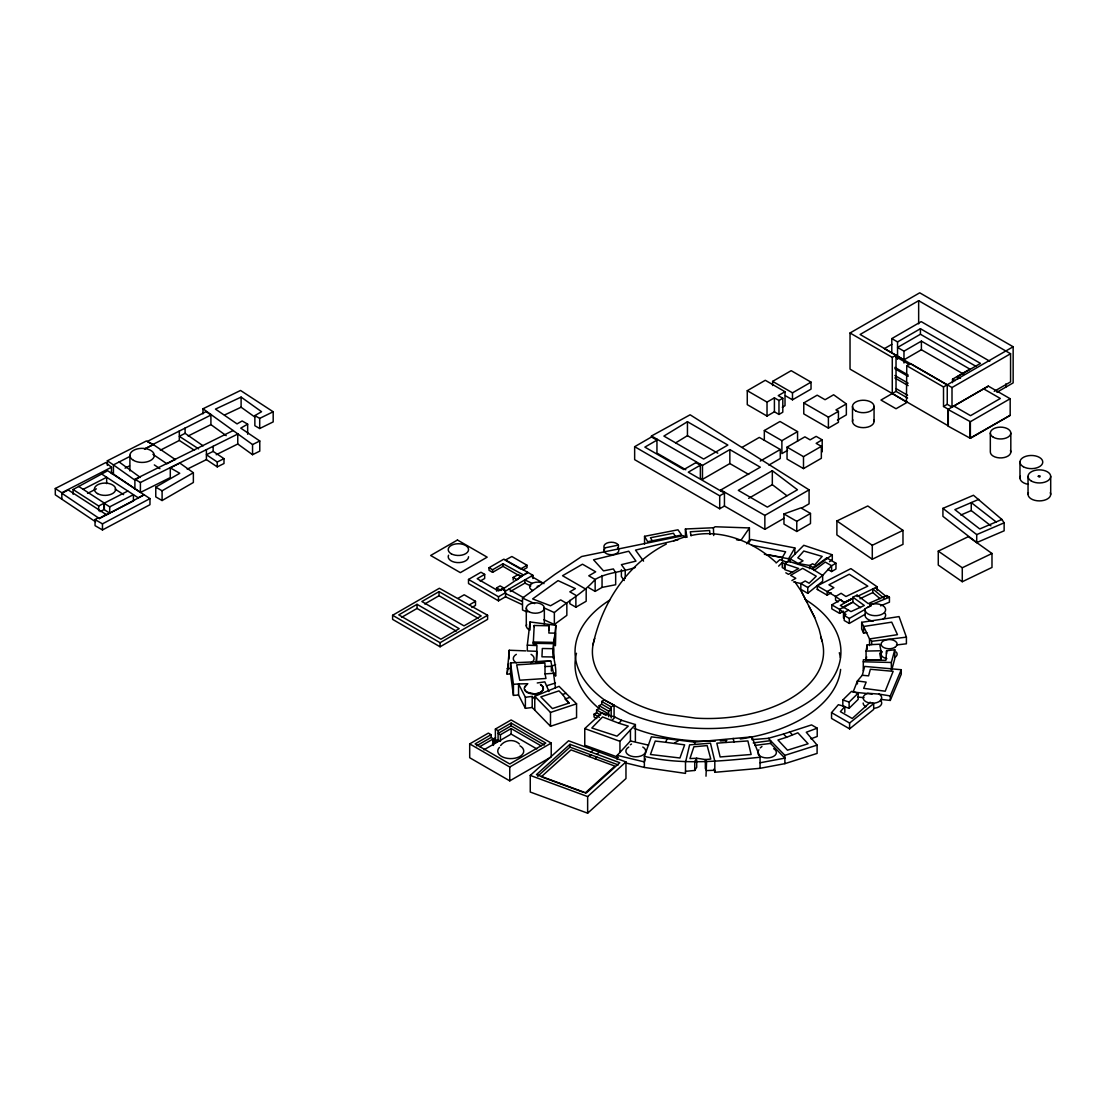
<?xml version="1.0" encoding="UTF-8"?>
<svg xmlns="http://www.w3.org/2000/svg" width="1106" height="1106" viewBox="0 0 1106 1106"><rect width="100%" height="100%" fill="white"/><g stroke="black" fill="none" stroke-linecap="round" stroke-linejoin="round"><path stroke-width="1.5" d="M545.051 673.886L544.926 663.019L516.696 664.886L519.737 680.218L545.963 678.476L545.051 673.886L553.539 673.333L555.461 687.766M536.258 661.9L536.977 645.558L527.313 645.185L527.313 650.95L536.977 651.323L536.479 662.605M554.618 673.001L555.641 676.153C556.968 664.969 551.217 654.876 553.719 643.664L533.286 643.291L534.198 625.498L549.24 625.775L549.24 630.268M549.24 625.775L548.839 633.033L555.35 633.144L555.35 645.724L555.848 625.305L530.037 621.973L527.313 645.185M553.539 658.319L553.719 642.392L555.35 633.144M555.848 625.305L553.719 644.549M863.219 670.748L863.371 659.784L885.878 660.337L886.583 650.757L894.768 649.747L894.768 658.72L891.782 669.863M534.765 710.121L534.765 696.282L559.069 686.342L576.558 703.817L576.558 717.656L550.498 726.296L532.207 707.494L525.378 708.338L518.548 695.01L513.447 695.411L510.516 673.969L507.115 674.107L509.258 650.245L525.682 650.881M507.115 674.107L508.276 664.112M508.871 659.107L509.258 650.245M871.03 605.397L865.21 608.756L865.044 610.083A10.313 5.959 0 0 0 876.851 615.613A10.313 5.959 0 0 0 885.353 608.341A10.313 5.959 0 0 0 872.067 604.083C867.256 603.89 872.938 607.125 869.869 604.733M865.238 614.024L865.044 615.572A10.313 5.959 0 0 0 873.27 621.047M706.001 776.205L706.582 761.55L705.351 759.559L696.711 758.218L689.95 758.592L693.891 746.785L707.163 745.596L710.785 759.075L705.351 759.559L705.351 768.587L706.582 770.578L714.808 770.246M866.067 651.061L867.201 644.826L879.712 644.217L880.915 650.77L880.915 659.688L866.067 659.978L866.067 651.061L880.915 650.77M866.067 659.978L866.634 656.867M593.051 644.66C601.982 602.811 627.6 563.756 666.31 544.055M891.353 669.946L891.353 662.48L894.768 649.747M872.164 694.043L853.099 692.052L857.427 680.964L862.279 675.282L864.671 666.42L901.266 669.711L901.266 674.204L890.275 700.43L880.611 699.407M714.808 772.306L714.808 761.218L710.481 743.191L689.619 744.863L685.499 762.324L685.499 773.398L644.369 767.44L644.369 756.366L651.365 736.845L694.402 742.098L751.914 736.859L760.057 757.237L760.057 768.311L714.808 772.306L714.02 769.016M645.434 758.923L644.369 761.91L617.217 755.357L617.217 759.518M665.757 742.306L684.655 744.85L679.941 757.997L650.452 754.486L655.25 741.061L665.757 742.306L667.042 738.711M890.275 700.43L890.275 695.937L901.266 669.711M782.288 560.701L782.288 557.535L785.633 551.783L751.61 545.217M788.578 561.903L788.578 558.751L794.827 547.94L751.029 539.493L748.264 543.35M696.711 758.218L694.734 761.426L694.734 770.453L685.499 771.352M694.734 770.453L696.711 767.246L696.711 759.725M736.444 539.728L741.31 539.797L749.426 527.935L715.167 526.76L713.425 527.756L685.43 528.986L685.43 537.488M746.716 543.82L749.426 539.839L749.426 527.935M844.804 706.54L840.394 711.656L852.242 718.499L870.035 702.393L873.685 703.623L873.685 709.444L849.602 728.854L831.546 718.444L831.546 712.623L838.362 704.702L844.804 706.54L844.804 712.361M500.603 745.527C505.027 739.72 514.179 738.78 519.419 744.006M618.918 723.241L628.263 726.103L616.996 736.167L591.821 727.983L602.563 716.965L618.918 723.241L621.6 720.31L635.383 724.541L635.383 741.144M619.954 752.384L619.954 741.31L635.383 724.541M617.217 755.357L630.448 740.979L630.448 729.891M612.199 720.089L615.06 717.158L621.6 720.31M778.638 566.134L782.274 562.484L784.486 563.756L784.486 568.857L782.274 567.585L782.274 562.484M790.209 562.125L790.209 558.876L803.785 545.299L832.293 554.783L832.293 559.664L829.5 561.682M842.827 699.96L851.579 691.347L858.159 693.199L858.159 699.407L849.118 708.296L842.827 706.153L842.827 699.96L849.118 702.089L858.159 693.199M618.351 757.347L584.756 745.209L584.756 728.591L601.816 712.858L615.06 717.158M760.237 747.905L761.937 746.522M530.258 775.417L568.581 740.771L625.968 761.923L625.968 778.541L587.645 813.187L530.258 792.034L530.258 775.417L587.645 796.569L625.968 761.923M569.949 744.338L536.451 774.629L586.291 793.002L619.775 762.711L569.949 744.338L569.949 747.117L537.696 776.274M541.304 776.785L571.014 749.909L614.922 766.099L585.212 792.974M590.95 752.08L593.355 749.909M589.056 756.559L590.95 754.859M596.894 754.278L599.314 752.094M595 758.757L596.894 757.043M776.122 562.995L779.951 559.608L786.933 562.249L784.486 563.756M792.532 572.272L784.928 569.714L784.928 563.908L788.136 561.101L811.942 568.733L822.657 575.41L822.657 581.217L807.767 593.328L800.841 589.318L800.841 583.512L805.209 580.982L809.094 583.235L816.242 576.212L802.652 568.36L790.61 575.314L795.795 578.3L791.91 580.553M807.767 593.328L807.767 587.507L822.657 575.41L831.601 565.747L835.97 563.231L835.97 569.037L831.601 571.553L827.786 569.355M849.602 728.854L849.602 723.048L873.685 703.623M811.942 568.733L826.721 557.88L835.97 563.231M815.399 566.949L832.293 554.783M814.071 570.447L825.242 562.069L831.601 565.747L831.601 571.553M527.064 612.047L522.516 609.973L522.516 598.07L554.88 574.401L581.659 556.512L683.149 535.677L686.024 537.336M543.737 619.65L554.355 624.489L554.355 612.586C567.71 601.028 583.622 592.83 595.152 579.475C607.139 572.217 622.001 572.161 635.162 567.516M554.355 624.489L566.839 615.365L566.839 603.461L560.701 599.908L550.539 605.77L532.622 598.913L558.046 580.622L575.341 588.627L569.825 591.821L575.88 595.305L575.88 607.208L569.825 603.724L569.825 600.323M630.379 744.753L631.512 744.048M532.871 578.507L532.871 575.286L527.645 572.272L500.921 590.41L496.594 587.908L496.594 591.129M513.17 580.069L513.17 577.456L517.124 579.751L521.659 575.936M687.448 421.718L663.89 436.082L703.651 459.045L727.872 445.054L687.448 421.718L687.448 435.667L675.669 442.856M73.107 494.244L73.107 489.502L107.669 470.755L149.974 498.599L149.974 504.695L102.471 529.954L95.047 525.654L95.047 519.571L98.406 517.622L99.416 518.576L143.835 495.059M202.992 413.838L202.992 408.764L240.541 390.473L273.182 411.764L273.182 421.898L259.703 428.52L254.864 425.727L254.864 415.593L261.569 411.709L241.108 397.095L215.449 409.109L237.057 423.888L242.145 420.957L247.661 424.137L247.661 434.271M247.661 424.137L240.762 428.133L259.772 440.99L259.772 451.124L252.555 454.69L237.762 444.004L237.762 433.87M99.416 518.299L106.273 514.331M170.296 467.838L179.836 463.096L193.37 472.732L193.37 482.479L162.098 500.534L155.766 496.884L155.766 487.138L179.753 473.285L170.296 467.838L170.296 477.585L140.407 492.46L111.001 472.442M155.766 487.138L162.098 490.788L193.37 472.732M634.65 446.7L651.489 436.981L656.95 440.133L644.867 447.114L683.812 469.594L695.895 462.626L700.361 465.197L688.278 472.179L724.444 493.055L719.702 495.806L634.65 446.7L634.65 459.654L719.702 508.76L724.444 506.023L764.854 529.345L784.016 518.285M785.011 391.718L778.237 395.616L782.799 398.257L782.799 412.206L778.97 414.432L774.407 411.791L767.025 416.063L747.269 404.658L747.269 390.695L765.297 380.284L785.011 391.718L785.011 405.681L782.301 407.243M1013.151 346.759L943.515 386.962L943.515 406.483L948.298 409.248L948.298 425.865L850.03 369.127L850.03 332.989L919.722 292.814L1013.151 346.759L1013.151 382.883L996.907 392.257M772.638 385.565L772.638 381.376L791.177 370.676L811.03 382.137L811.03 389.118L792.49 399.819L785.398 395.727M994.239 391.317L1010.566 381.888L1010.566 353.726L918.657 300.68L860.095 334.482L903.975 359.809L921.395 349.759L964.045 374.395M392.602 615.282L439.372 588.268L487.594 615.268L487.594 619.374L440.091 646.789L392.602 619.374L392.602 615.282L440.091 642.697L487.594 615.268M747.269 390.695L767.025 402.1L774.407 397.842L778.97 400.469L782.799 398.257M417.045 604.332L398.768 614.881L440.907 639.213L459.184 628.664L417.045 604.332L417.045 608.438L456.266 631.084M439.041 591.627L421.87 601.54L464.008 625.872L481.179 615.959L439.041 591.627L439.041 595.733L478.276 618.378M401.575 617.369L417.045 608.438M424.732 603.987L439.041 595.733M522.226 604.636L505.539 596.784L498.488 600.848L468.502 583.539L468.502 579.447L480.972 572.244L484.677 574.373L484.677 578.479L480.184 581.065M520.345 576.364L502.995 566.355L492.585 572.355L489.032 570.309L489.032 567.71L503.852 559.152L527.645 572.272M772.638 381.376L792.49 392.837L811.03 382.137M505.387 560.037L511.871 556.512L527.023 565.263L527.023 567.655L523.138 569.894M891.795 352.786L891.795 338.602L921.201 321.625L989.773 361.22M484.677 574.373L477.184 578.701L498.433 590.963L502.318 588.724L505.193 590.383L505.539 593.563L522.226 601.429M489.032 567.71L492.585 569.756L502.995 563.742L523.235 574.816M891.809 344.339L884.358 348.639L947.87 385.317M891.795 338.602L897.547 341.92L920.427 328.717L980.483 363.39L957.602 376.593L957.602 379.358M458.133 598.263L464.188 594.779L475.497 601.318L475.497 605.411L471.875 607.498M976.086 366.39L920.427 334.261L897.547 347.464L903.975 351.169L921.395 341.118L969.921 369.141L952.515 379.192L952.515 382.648M846.353 403.911L835.942 409.925L838.431 411.363L838.431 422.326L828.408 428.119L803.772 413.893L803.772 402.93L817.196 395.174L825.062 399.722L833.62 394.773L846.353 403.911L846.353 414.874L837.436 420.031M505.387 560.258L520.553 569.009L527.023 565.263M651.489 436.981L651.489 435.985L702.476 465.419L729.849 449.603L760.306 467.188L720.836 489.972L720.836 490.981M764.329 440.257L764.329 430.538L780.007 421.483L797.564 431.617L797.564 441.335M850.03 332.989L892.279 357.39L896.026 355.22L896.026 391.358L880.97 400.054L896.026 408.75L907.349 402.211M513.17 577.456L518.202 574.553L521.659 576.544M496.594 587.908L500.092 585.89L504.212 588.268M742.181 447.308L759.324 437.409L780.283 449.506L780.283 458.478L768.864 465.087M469.456 604.802L475.497 601.318M524.7 574.581L527.645 572.88M502.318 588.724L505.193 591.268L532.871 575.286M468.502 579.447L498.488 596.756L505.539 592.678L505.539 596.784M700.361 464.202L700.361 478.151L702.476 479.368L729.849 463.566L748.707 474.446M510.281 591.544L524.866 583.125L530.825 585.959M892.279 357.39L892.279 393.515L906.436 402.072L906.768 365.754L910.515 363.584L952.003 387.542L1010.566 353.726M764.329 430.538L781.887 440.672L797.564 431.617M803.772 402.93L828.408 417.156L838.431 411.363M760.292 461.064L780.283 449.506M822.2 439.856L816.159 443.354L821.343 446.34L821.343 458.299L803.495 468.598L787.043 459.101L787.043 447.142L804.892 436.842L810.117 439.856L816.159 436.372L822.2 439.856L822.2 451.829M787.583 450.336L781.887 453.626L781.887 440.672M772.32 470.714L738.31 490.345L767.384 507.129L797.454 489.764L772.32 470.714L772.32 484.677L786.864 495.695M787.043 447.142L803.495 456.64L821.343 446.34M748.665 498.336L772.32 484.677M588.765 587.701L595.152 591.392L602.051 587.397L615.669 584.742L615.669 572.825L613.401 568.94L603.503 570.876L593.563 559.788L628.747 551.23L635.964 561.115L621.392 564.654L625.236 569.922L625.236 578.438M575.88 607.208L586.18 601.263L586.18 589.36L562.539 575.714L582.489 564.198L595.678 571.816L588.765 575.797L595.152 579.475L595.152 591.392M943.515 406.483L947.248 404.312L952.003 407.063L988.308 386.105L1010.179 398.727L1010.179 415.344L970.363 438.322L947.966 426.059L947.966 409.441L988.349 386.132M720.836 489.972L764.854 515.396L809.08 489.861L690.116 414.791L651.489 435.985M801.698 508.069L809.08 503.811L809.08 489.861M783.96 513.944L796.776 521.341L810.491 513.433L810.491 523.567L796.776 531.474L783.96 524.092L783.96 513.944L800.896 507.889L810.491 513.433M947.966 409.441L970.363 421.704L1010.179 398.727M495.377 740.688L495.377 729.061L511.152 719.951L551.217 743.08L551.217 756.933L509.755 780.864L469.691 757.734L469.691 743.896L488.382 733.098L491.092 734.66L491.092 737.439L476.562 745.817M491.092 734.66L475.11 743.896L509.755 763.97L545.797 743.08L511.152 723.089L498.087 730.624L495.377 729.061M544.346 745.015L511.152 725.854L498.087 733.389L500.424 734.743L511.152 728.55L541.124 745.859M479.783 746.661L493.428 738.78L493.428 745.43M492.986 739.306L495.571 737.813M798.338 563.562L803.039 560.853L797.813 557.825L803.799 551.023L822.187 556.415L814.652 564.972L812.592 563.784L809.661 565.47L798.338 563.562L790.209 558.876M492.585 741.2L495.377 739.582L498.087 741.144L498.087 730.624M492.488 743.273L498.087 740.038L500.424 741.393L500.424 734.743M495.294 742.762L498.087 741.144M483.875 749.84L511.152 734.094L536.839 748.928M608.618 713.923L599.162 708.476L599.162 705.697L608.618 711.158L611.176 709.679L601.733 704.218L601.733 701.453L604.305 699.974L614.079 705.241L614.079 716.315M599.162 705.697L601.733 704.218M600.655 715.057L596.604 712.72L596.604 709.955L599.162 708.476M596.728 718.527L594.033 716.978L594.033 714.2L596.604 712.72M601.733 701.453L611.176 706.914L614.079 705.241M469.691 743.896L509.755 767.025L551.217 743.08M877.21 590.452L877.21 586.844L850.887 568.622L817.279 585.848L817.279 589.443L827.164 595.152L831.242 592.788M838.127 601.913L835.542 600.116L835.542 596.521L841.099 593.3L845.966 596.521L867.823 586.152L849.242 574.249L828.933 584.811L833.883 587.673L827.164 591.558L827.164 595.152M843.408 611.176L839.62 613.374L831.809 608.853L831.809 604.871L840.726 599.715L844.403 602.646L852.892 598.567M880.542 605.839L889.431 602.176L889.431 597.199L886.625 595.567L868.265 603.627L857.095 595.152L852.892 597.185L864.311 605.494L850.984 611.604L843.408 607.194L839.62 609.378L831.809 604.871M843.131 607.802L852.892 602.162L852.892 597.185M848.482 610.166L843.491 613.042L843.491 618.033M865.21 608.756L865.21 614.245L849.297 623.425L844.21 620.494L844.21 615.503L845.993 614.48L839.62 609.378L839.62 613.374M844.21 615.503L849.297 618.448L865.21 609.268M871.03 605.894L867.477 607.443M674.48 743.011L678.42 740.743M95.047 519.571L102.471 523.857L149.974 498.599M95.6 521.811L55.3 494.824L55.3 488.506L105.761 462.571L111.485 467.23L111.485 473.548M55.3 488.506L61.839 492.751L111.485 467.23M106.273 514.608L68.254 489.958L61.839 493.248L99.416 518.576M147.596 441.294L206.172 411.612L210.914 415.04L152.974 444.405L147.596 441.626M203.145 445.856L185.103 433.345L179.324 436.317L198.624 448.856M83.171 489.336L106.66 477.28L106.66 483.599M160.301 450.225L179.324 440.465L194.49 450.322M87.568 493.387L96.388 488.866M73.107 489.502L98.683 505.995L127.84 491.036M100.038 511.622L104.102 509.534L109.701 513.156L106.978 514.553M104.102 509.534L104.102 503.216L109.701 506.838L133.425 494.672L133.425 500.977L111.181 512.396M101.821 474.128L138.167 497.755L143.835 494.838M107.351 465.419L107.351 460.787L146.434 440.962L152.974 444.736L144.499 449.036L152.974 444.736M129.54 456.626L113.434 464.907L107.351 460.787M125.061 468.142L129.54 465.875M188.144 435.985L210.914 424.621L226.205 435.653M134.891 489.281L134.891 479.313L140.407 482.493L237.762 434.036M213.14 451.386L206.407 454.746L217.26 462.004L217.26 466.884L223.993 463.525L223.993 458.658L213.14 451.386L213.14 446.299M187.218 469.165L206.407 459.612L217.26 466.884M216.223 454.732L237.762 444.004M217.26 462.004L223.993 458.658M134.891 479.313L233.145 430.538M152.918 454.317L166.951 463.787L175.398 459.267M136.245 479.465L140.338 476.617M202.992 408.764L252.555 444.557L259.772 440.99M254.864 415.593L259.703 418.386L273.182 411.764M786.56 737.301L797.855 732.808L808.085 743.771L787.486 750.186L777.96 739.983L786.56 737.301L783.504 734.025L768.283 738.324L751.914 739.638L751.914 736.859M836.883 520.967L867.781 505.981L902.98 530.382L902.98 544.346L872.288 559.235L836.883 534.931L836.883 520.967L872.288 545.286L872.288 559.235M872.288 545.286L902.98 530.382M938.275 551.134L968.4 536.645L991.985 553.484L991.985 567.447L962.275 581.728L938.275 565.083L938.275 551.134L962.275 567.765L962.275 581.728M844.403 602.258L852.892 598.18L840.339 605.424L843.408 607.194M877.21 586.844L857.095 596.535L857.095 595.152M844.403 606.254L852.892 602.162L860.509 607.706M859.956 598.761L872.8 592.567L872.8 588.917L883.805 598.139L883.805 596.811M962.275 567.765L991.985 553.484M224.504 415.013L241.108 407.229L254.753 416.976M942.92 508.373L973.46 495.267L1001.898 519.461L1004.137 522.834L1004.137 530.811L976.709 542.59L942.92 516.336L942.92 508.373L976.709 534.613L976.709 542.59M978.755 499.373L954.865 509.631L979.75 528.958L1001.898 519.461M960.824 515.05L971.248 510.571L990.893 525.834M976.709 534.613L1004.137 522.834M869.869 605.231L889.431 597.199M783.504 734.025L811.555 724.9L817.21 728.163L817.21 736.472L810.961 738.808M817.21 728.163L806.274 732.255L817.099 745.112L817.099 753.421L784.887 763.652L760.057 768.311M673.637 540.806L685.831 536.521M562.539 694.485L569.023 703.07L552.419 708.573L540.82 696.877L558.959 690.877L562.539 694.485L566.009 693.324M570.088 697.305L564.972 699.006L569.023 703.07M534.765 696.282L550.498 712.444L576.558 703.817M768.283 738.324L784.887 755.343L817.099 745.112M546.53 685.789L555.461 683.01M555.641 664.858L551.369 666.075L551.369 671.052M678.033 539.783L635.521 550.111L643.554 561.143M872.44 703.236A9.277 5.35 0 0 0 881.012 699.932A9.277 5.35 0 0 0 878.993 694.098L867.809 693.241A9.277 5.35 0 0 0 863.247 698.577A9.277 5.35 0 0 0 870.035 703.057L870.035 702.393M644.549 536.327L647.674 541.677L681.683 535.014L677.964 529.802L644.549 536.327L644.549 544.014M604.346 551.853L604.346 547.982L618.406 545.092L618.406 548.977M760.057 762.781L784.887 758.122L770.55 743.412L770.55 740.647L753.214 742.9M690.932 535.567C721.25 528.599 753.089 541.567 775.43 561.917M817.279 589.443L817.97 589.346M866.897 632.632L863.592 633.13L861.671 628.968L861.671 622.319L899.04 616.595L906.408 637.153L906.408 643.789L896.482 644.978M537.253 682.969L544.829 681.863L549.018 691.527M754.79 745.458L770.55 743.412M513.447 695.411L513.447 684.324L518.548 683.923L525.378 697.264L532.207 696.421L534.765 699.047M861.671 622.319L869.537 638.95L871.666 641.3L906.408 637.153M760.057 757.237C721.513 761.108 682.526 765.393 644.369 756.366M726.089 742.458L716.826 743.191L720.13 756.96L751.14 754.486L747.891 740.937L726.089 742.458L725.398 739.624M536.258 661.678L550.788 661.125L553.539 673.333M510.516 673.969L510.516 662.895L550.788 661.125M545.341 666.531L551.369 666.31M507.115 668.563L510.516 668.439M527.852 683.729L518.548 683.923L518.548 695.01M553.083 656.964L541.954 656.812L542.327 648.503L553.442 648.71L553.442 658.388M553.719 642.392L533.286 642.005L533.286 644.176L536.687 644.231M863.219 661.775L891.353 662.48M737.937 539.756L741.31 539.852M862.279 675.282L868.583 675.849L870.353 669.268L893.15 671.328L885.215 691.209L863.675 688.333L866.15 682.125L857.427 680.964L857.427 683.95M890.275 695.937L878.993 694.098M857.786 697.029L864.049 697.679M764.357 554.3L788.578 558.751M767.813 554.659L782.384 557.465M793.527 581.922L800.841 583.512L807.767 587.507M630.448 740.979L648.586 745.154M625.208 762.822L644.369 767.44M784.928 563.908L798.615 568.498L788.495 574.346L785.813 572.797M532.857 590.507L532.58 590.41A8.129 4.687 0 0 1 531.461 583.816A8.129 4.687 0 0 1 542.894 583.166M584.756 728.591L619.954 741.31M569.949 747.117L618.254 764.923M542.88 777.366L583.65 792.394M538.705 586.235L537.322 586.235L537.502 587.106M522.516 598.07L534.64 603.6M543.737 607.747L554.355 612.586M532.304 583.456L524.866 579.917L524.866 583.125M983.593 388.814L1000.336 398.478L970.543 415.676L953.801 406.013M957.602 376.593L960.478 378.252M952.515 379.192L955.059 380.671M1010.179 415.344L970.073 438.156L970.073 421.538M894.699 356.049L909.464 364.579M906.768 365.754L943.515 386.962M894.878 367.386L908.137 375.045M894.878 368.713L908.137 376.372M894.878 375.528L908.137 383.188M894.878 377.962L908.137 385.621M896.026 388.593L907.611 395.284M896.026 391.358L907.611 398.049M687.448 435.667L717.766 453.17M685.803 469.746L656.95 453.101L656.95 439.137M817.279 585.848L835.652 596.452M831.546 712.623L849.602 723.048M531.212 576.254L544 583.636M508.829 589.18L523.622 597.724M596.604 709.955L606.047 715.402M594.033 714.2L599.438 717.324M491.092 737.439L493.428 738.78M115.135 489.101L123.596 494.603M78.567 486.35L104.337 503.092L104.337 509.41M154.315 464.907L159.928 468.695M152.974 444.349L175.398 459.598M835.542 596.521L844.403 602.646M134.891 480.142L113.434 464.907L113.434 474.045M140.338 477.446L119.075 461.935M996.133 521.935L971.248 502.594L971.248 510.571M872.8 592.567L880.141 598.719M789.518 731.757L792.159 734.578M624.282 580.512L621.392 576.572L621.392 569.756M794.882 581.839L801.421 591.489L806.758 601.927M674.992 535.843L673.471 533.244L650.466 537.737L652.25 540.779M808.928 606.268L814.693 617.535L819.131 629.328L822.173 641.508M801.421 591.489L814.693 617.535M733.167 738.366L734.052 742.057M694.402 742.098L694.955 744.435M691.056 535.691L690.282 531.792L709.623 530.521L709.997 534.447M685.43 528.986L687.061 537.281M879.712 653.134L880.915 659.688M510.516 662.895L513.447 684.324M713.425 527.756L713.688 535.525M1050.7 476.41L1050.7 494.354M1028.041 476.41L1028.041 494.354M1019.967 462.059L1019.967 477.999M1010.815 433.054L1010.815 452.008M1005.81 383.934L1005.81 387.128M990.326 433.054L990.326 452.008A10.244 5.917 0 0 0 1001.898 457.87A10.244 5.917 0 0 0 1010.455 450.474M970.363 421.704L970.363 438.322M952.003 387.542L952.003 407.063M947.248 384.805L947.248 404.312M921.395 341.118L921.395 349.759M920.427 328.717L920.427 334.261M918.657 300.68L918.657 323.864M903.975 351.169L903.975 363.003M897.547 341.92L897.547 359.298M886.625 595.567L886.625 596.894L875.523 587.659M886.583 650.757L886.583 653.743M874.058 406.469L874.058 421.414M871.666 641.3L871.666 644.618M869.537 645.586L869.537 638.95L897.464 634.664L891.713 622.166L863.592 626.494L863.592 633.13M867.201 644.826L867.201 649.291M852.491 406.469L852.491 421.414M849.297 618.448L849.297 623.425M849.118 702.089L849.118 708.296M828.408 417.156L828.408 428.119M826.721 557.88L826.721 558.82M814.057 567.06L814.057 568L809.661 565.47L809.661 568.719M803.495 456.64L803.495 468.598M796.776 521.341L796.776 531.474M794.827 547.94L794.827 554.258M792.49 392.837L792.49 399.819M784.887 755.343L784.887 763.652M778.97 400.469L778.97 414.432M774.407 397.842L774.407 411.791M767.025 402.1L767.025 416.063M764.854 515.396L764.854 529.345M729.849 449.603L729.849 463.566M724.444 492.059L724.444 506.023M719.702 495.806L719.702 508.76M702.476 465.419L702.476 479.368M695.895 461.617L695.895 462.626M611.176 706.914L611.176 717.988M608.618 711.158L608.618 716.702M602.051 575.493L602.051 587.397M587.645 796.569L587.645 813.187M550.498 712.444L550.498 726.296M544.346 608.024L544.346 624.282M534.198 625.498L534.198 626.77M532.207 696.421L532.207 707.494M530.037 621.973L530.037 630.047M526.29 608.024L526.29 625.913M525.378 697.264L525.378 708.338M511.152 723.089L511.152 725.854M511.152 728.55L511.152 734.094M509.755 767.025L509.755 780.864M505.193 590.383L505.193 591.268M502.995 563.742L502.995 566.355M500.921 589.526L500.921 590.41M498.488 596.756L498.488 600.848M492.585 569.756L492.585 572.355M440.091 642.697L440.091 646.789M259.703 418.386L259.703 428.52M252.555 444.557L252.555 454.69M241.108 397.095L241.108 407.229M210.914 414.487L210.914 424.621M206.407 449.644L206.407 459.612M185.103 427.925L185.103 433.345M179.324 430.884L179.324 440.465M162.098 490.788L162.098 500.534M140.407 482.493L140.407 492.46M129.9 455.382L129.9 470.935M109.701 506.838L109.701 513.156M102.471 523.857L102.471 529.954M98.683 505.995L98.683 510.737M61.839 492.751L61.839 499.069M617.521 547.968A7.466 4.313 0 0 1 611.977 554.7A7.466 4.313 0 0 1 604.636 548.562M528.945 629.591A9.028 5.212 0 0 1 526.608 624.558M880.473 700.347A9.277 5.35 0 0 1 874.846 708.199M865.887 706.817A9.277 5.35 0 0 1 863.164 703.029M896.178 651.959A8.005 4.618 0 0 1 894.63 657.517M886.846 658.595A8.005 4.618 0 0 1 882.312 651.738M885.118 613.318A10.313 5.959 0 0 1 883.044 619.153M604.346 547.982A7.466 4.313 0 0 1 608.881 542.479A7.466 4.313 0 0 1 618.406 545.092M468.557 556.747A10.175 5.876 0 0 1 457.055 562.567A10.175 5.876 0 0 1 448.552 555.226M1050.313 492.668A11.323 6.539 0 0 1 1039.377 500.894A11.323 6.539 0 0 1 1028.428 492.668M1028.414 484.359A11.392 6.581 0 0 1 1020.354 476.299M873.699 419.81A10.784 6.221 0 0 1 863.274 427.649A10.784 6.221 0 0 1 852.864 419.81M840.629 669.42A132.927 76.743 0 0 1 740.356 738.96M726.836 740.495A132.927 76.743 0 0 1 720.269 740.951M715.292 741.158A132.927 76.743 0 0 1 634.056 728.315M598.927 708.421A132.927 76.743 0 0 1 576.475 653.273M839.316 652.706A132.927 76.743 0 0 1 840.366 657.669M804.781 599.189A132.927 76.743 0 0 1 807.629 702.587A132.927 76.743 0 0 1 629.577 713.771L604.47 699.946A132.927 76.743 0 0 1 609.669 600.129M820.624 636.849A115.577 66.733 0 0 1 695.619 718.14L666.296 714.034A115.577 66.733 0 0 1 594.751 638.397M773.661 748.693A9.36 5.406 0 0 1 771.725 757.195A9.36 5.406 0 0 1 757.997 753.919M757.679 752.509A9.36 5.406 0 0 1 758.937 749.813M642.807 747.034A9.926 5.724 0 0 1 642.807 755.135A9.926 5.724 0 0 1 628.775 755.135A9.926 5.724 0 0 1 628.775 747.034M540.668 684.586A9.36 5.406 0 0 1 542.7 690.476A9.36 5.406 0 0 1 534.046 693.821L527.424 692.232A9.36 5.406 0 0 1 525.004 689.812M525.004 687.006A9.36 5.406 0 0 1 525.944 685.706M531.06 654.351A10.41 6.014 0 0 1 531.06 662.853M516.336 662.853A10.41 6.014 0 0 1 516.336 654.351M540.433 684.669A9.47 5.475 0 0 1 541.94 691.278C537.848 694.679 531.64 694.734 527.023 692.411A9.47 5.475 0 0 1 527.023 684.669M519.931 745.803A12.996 7.507 0 0 1 520.705 755.937A12.996 7.507 0 0 1 503.285 757.264A12.996 7.507 0 0 1 499.483 747.366M1038.257 476.244C1039.944 478.939 1041.479 474.253 1038.257 476.244M457.455 540.018L430.649 555.489L460.359 572.645L487.179 557.161L457.455 540.018M894.63 647.494L892.943 648.199A8.005 4.618 0 0 1 881.136 644.411A8.005 4.618 0 0 1 892.086 639.849A8.005 4.618 0 0 1 894.63 647.494M528.945 611.701A9.028 5.212 0 0 0 544.028 609.365A9.028 5.212 0 0 0 532.981 602.991A9.028 5.212 0 0 0 528.945 611.701M133.48 460.373A12.207 7.051 0 0 0 153.9 457.207A12.207 7.051 0 0 0 138.955 448.58A12.207 7.051 0 0 0 133.48 460.373M97.48 493.58A10.645 6.152 0 0 0 115.287 490.829A10.645 6.152 0 0 0 102.25 483.294A10.645 6.152 0 0 0 97.48 493.58M451.193 553.76A10.175 5.876 0 0 0 468.211 551.12A10.175 5.876 0 0 0 455.755 543.931A10.175 5.876 0 0 0 451.193 553.76M1031.359 481.041A11.323 6.539 0 0 0 1050.313 478.096A11.323 6.539 0 0 0 1036.446 470.091A11.323 6.539 0 0 0 1031.359 481.041M1023.299 466.704A11.392 6.581 0 0 0 1042.377 463.76A11.392 6.581 0 0 0 1028.414 455.7A11.392 6.581 0 0 0 1023.299 466.704M993.326 437.243A10.244 5.917 0 0 0 1010.455 434.589A10.244 5.917 0 0 0 997.916 427.345A10.244 5.917 0 0 0 993.326 437.243M855.657 410.865A10.784 6.221 0 0 0 873.699 408.073A10.784 6.221 0 0 0 860.482 400.455A10.784 6.221 0 0 0 855.657 410.865"/></g></svg>
